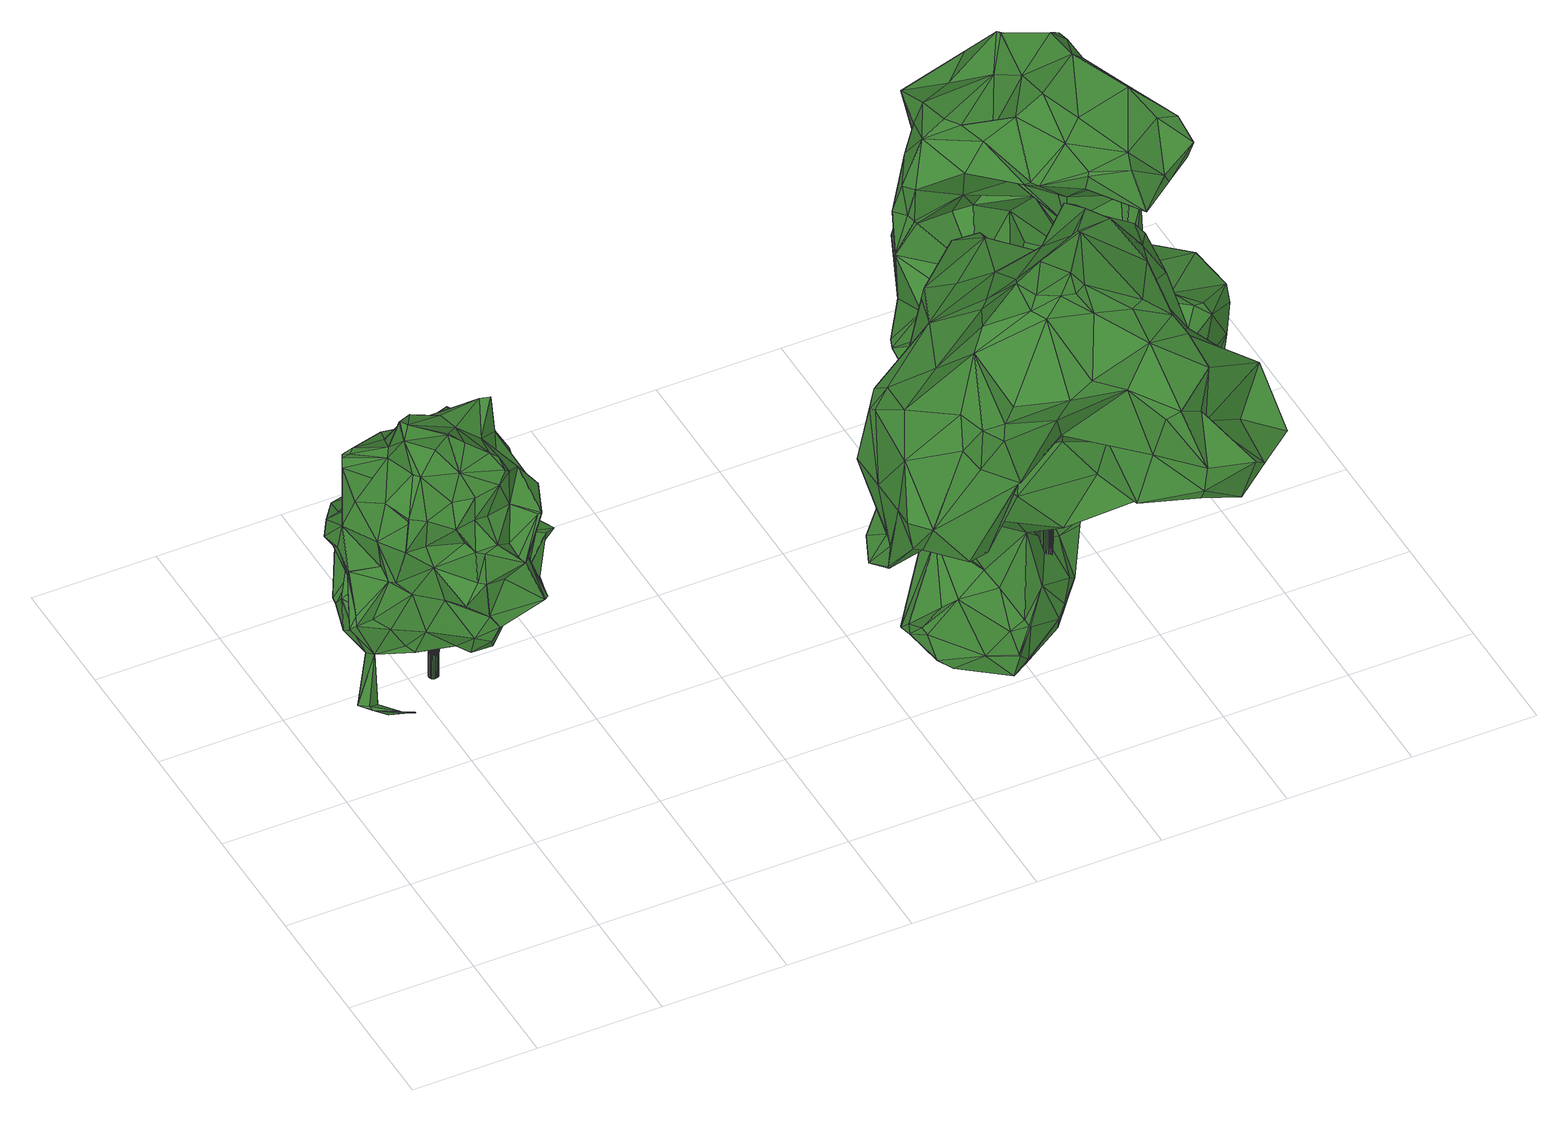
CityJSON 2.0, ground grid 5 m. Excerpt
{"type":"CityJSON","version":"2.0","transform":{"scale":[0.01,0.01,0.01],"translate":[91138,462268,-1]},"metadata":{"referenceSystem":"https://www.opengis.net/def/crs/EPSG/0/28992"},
"CityObjects":{
"tree1":{"type":"SolitaryVegetationObject","attributes":{"gtid":179,"crown_width_m":8.15,"crown_median_z":7.83,"trunk_H_m":6.63,"trunk_DBH_m":0.378,"trunk_radius_m":0.189,"trunk_base_height_m":1.2,"original_gtid":"183"},"geometry":[{"type":"Solid","lod":"3","boundaries":[[[[0,1,2]],[[3,4,5]],[[6,7,8]],[[9,10,11]],[[12,13,14]],[[15,16,17]],[[18,19,20]],[[21,6,22]],[[23,6,21]],[[24,25,26]],[[27,19,18]],[[28,29,30]],[[31,25,32]],[[33,34,35]],[[36,37,38]],[[39,37,36]],[[40,21,41]],[[40,41,42]],[[43,30,44]],[[45,46,47]],[[23,40,48]],[[23,48,49]],[[42,50,43]],[[51,5,4]],[[18,52,53]],[[27,18,53]],[[3,5,54]],[[55,56,57]],[[55,58,56]],[[59,43,60]],[[44,29,61]],[[62,63,64]],[[4,3,65]],[[66,67,68]],[[21,40,23]],[[69,17,70]],[[71,72,73]],[[74,75,76]],[[77,78,79]],[[80,71,73]],[[81,82,45]],[[83,81,45]],[[71,31,32]],[[71,32,72]],[[28,82,61]],[[84,85,86]],[[54,5,51]],[[87,34,33]],[[88,9,89]],[[63,90,91]],[[64,63,91]],[[92,93,94]],[[95,96,97]],[[23,7,6]],[[16,98,99]],[[100,98,16]],[[74,76,101]],[[102,56,58]],[[91,103,104]],[[105,106,107]],[[70,108,109]],[[99,98,110]],[[111,112,113]],[[114,101,84]],[[114,74,101]],[[115,116,117]],[[83,118,116]],[[33,35,119]],[[90,106,105]],[[119,120,33]],[[121,122,51]],[[123,124,67]],[[24,125,66]],[[35,126,119]],[[127,128,129]],[[130,131,132]],[[30,129,128]],[[59,133,42]],[[134,7,23]],[[53,104,14]],[[27,53,14]],[[135,136,137]],[[138,2,139]],[[138,139,60]],[[140,137,141]],[[142,143,77]],[[121,51,77]],[[69,144,145]],[[70,144,69]],[[14,104,103]],[[45,88,89]],[[146,80,73]],[[108,17,147]],[[148,60,43]],[[149,150,107]],[[34,136,35]],[[151,124,111]],[[152,153,130]],[[143,154,155]],[[127,129,107]],[[62,156,63]],[[70,109,144]],[[157,22,151]],[[158,157,151]],[[159,160,150]],[[159,150,36]],[[128,127,161]],[[48,40,42]],[[96,162,97]],[[146,114,84]],[[163,164,165]],[[115,117,166]],[[42,43,59]],[[84,101,167]],[[81,83,93]],[[26,168,87]],[[89,9,169]],[[88,102,9]],[[75,74,146]],[[64,170,62]],[[171,167,122]],[[172,87,168]],[[172,34,87]],[[14,13,173]],[[121,77,171]],[[171,77,174]],[[144,109,175]],[[62,11,156]],[[147,99,176]],[[65,3,177]],[[178,138,60]],[[96,76,162]],[[179,50,41]],[[67,124,180]],[[181,46,182]],[[61,29,28]],[[12,84,167]],[[110,98,100]],[[87,125,24]],[[122,121,171]],[[76,75,162]],[[183,12,167]],[[183,167,174]],[[126,136,120]],[[22,6,151]],[[102,10,9]],[[184,169,9]],[[110,162,75]],[[120,119,126]],[[10,90,63]],[[41,50,42]],[[4,65,185]],[[147,72,32]],[[67,66,38]],[[178,2,138]],[[47,177,186]],[[187,154,77]],[[188,154,187]],[[105,107,160]],[[63,156,10]],[[169,189,182]],[[75,146,176]],[[176,146,72]],[[82,57,45]],[[88,45,57]],[[169,20,189]],[[184,20,169]],[[141,172,71]],[[71,168,31]],[[122,54,51]],[[77,143,187]],[[23,49,134]],[[95,54,96]],[[26,31,168]],[[190,181,189]],[[19,27,142]],[[152,187,143]],[[108,32,25]],[[1,191,8]],[[192,193,0]],[[164,193,192]],[[34,194,136]],[[137,136,194]],[[146,73,72]],[[156,11,10]],[[160,107,150]],[[172,168,71]],[[68,195,66]],[[60,139,48]],[[30,29,44]],[[81,93,148]],[[148,61,82]],[[53,170,104]],[[66,195,24]],[[196,116,94]],[[155,197,198]],[[155,198,143]],[[199,91,90]],[[14,173,27]],[[43,44,148]],[[61,148,44]],[[82,200,55]],[[82,30,200]],[[137,194,141]],[[141,194,172]],[[34,172,194]],[[164,16,165]],[[114,146,74]],[[201,174,77]],[[77,51,4]],[[77,4,185]],[[143,198,152]],[[36,38,66]],[[65,177,47]],[[27,173,201]],[[77,79,142]],[[12,14,85]],[[142,79,19]],[[19,79,20]],[[103,137,140]],[[103,91,137]],[[50,202,43]],[[176,99,75]],[[99,110,75]],[[22,157,21]],[[118,54,95]],[[139,2,134]],[[70,17,108]],[[158,21,157]],[[45,89,46]],[[12,85,84]],[[203,204,160]],[[89,169,182]],[[199,90,160]],[[90,105,160]],[[189,78,190]],[[164,145,193]],[[180,124,151]],[[67,38,123]],[[180,151,109]],[[0,191,1]],[[164,205,206]],[[9,11,184]],[[52,184,11]],[[199,160,204]],[[62,52,11]],[[104,207,91]],[[64,91,207]],[[26,87,24]],[[118,95,116]],[[147,17,16]],[[201,173,174]],[[68,180,109]],[[67,180,68]],[[96,122,76]],[[146,84,80]],[[208,80,84]],[[45,186,83]],[[47,186,45]],[[43,202,30]],[[82,28,30]],[[205,164,192]],[[205,192,166]],[[112,39,149]],[[209,210,106]],[[179,202,50]],[[127,107,106]],[[48,133,60]],[[59,60,133]],[[48,42,133]],[[30,202,129]],[[57,56,88]],[[131,153,211]],[[16,15,165]],[[72,147,176]],[[71,80,141]],[[208,141,80]],[[142,201,143]],[[143,201,154]],[[151,175,109]],[[25,31,26]],[[212,2,213]],[[41,21,158]],[[142,27,201]],[[83,3,118]],[[203,160,159]],[[66,159,36]],[[68,214,195]],[[162,110,100]],[[162,100,97]],[[163,145,164]],[[212,213,166]],[[197,152,198]],[[48,139,49]],[[95,117,116]],[[196,83,116]],[[92,178,60]],[[164,206,16]],[[16,206,100]],[[159,135,203]],[[159,66,135]],[[135,66,125]],[[86,85,215]],[[139,134,49]],[[170,64,207]],[[170,207,104]],[[18,20,184]],[[18,184,52]],[[95,97,216]],[[95,216,205]],[[84,86,208]],[[208,86,141]],[[86,140,141]],[[188,211,154]],[[210,58,161]],[[210,161,127]],[[200,128,58]],[[200,30,128]],[[177,3,186]],[[201,77,154]],[[197,153,152]],[[144,191,145]],[[145,191,0]],[[8,191,6]],[[144,6,191]],[[58,55,200]],[[140,86,215]],[[215,103,140]],[[174,173,13]],[[166,213,115]],[[122,96,54]],[[103,85,14]],[[3,54,118]],[[197,211,153]],[[24,195,25]],[[126,217,136]],[[91,199,204]],[[38,37,123]],[[123,37,111]],[[147,32,108]],[[15,17,69]],[[111,39,112]],[[204,203,135]],[[126,35,217]],[[135,137,204]],[[135,125,87]],[[90,209,106]],[[204,137,91]],[[10,209,90]],[[209,10,102]],[[181,182,189]],[[111,124,123]],[[99,147,16]],[[148,93,92]],[[148,92,60]],[[2,212,0]],[[192,0,212]],[[192,212,166]],[[108,214,109]],[[178,213,2]],[[115,213,178]],[[109,214,68]],[[136,217,35]],[[33,218,87]],[[196,93,83]],[[120,218,33]],[[47,181,65]],[[185,65,181]],[[190,185,181]],[[55,57,82]],[[197,154,211]],[[197,155,154]],[[187,152,188]],[[106,210,127]],[[83,186,3]],[[130,153,131]],[[163,165,15]],[[178,94,115]],[[92,94,178]],[[163,15,145]],[[145,15,69]],[[100,216,97]],[[206,205,216]],[[206,216,100]],[[112,219,179]],[[202,179,219]],[[202,219,129]],[[107,129,219]],[[107,219,149]],[[149,219,112]],[[210,102,58]],[[209,102,210]],[[190,78,185]],[[185,78,77]],[[189,20,78]],[[79,78,20]],[[148,220,81]],[[82,81,220]],[[82,220,148]],[[215,85,103]],[[0,193,145]],[[52,62,170]],[[52,170,53]],[[13,183,174]],[[13,12,183]],[[76,167,101]],[[122,167,76]],[[167,171,174]],[[108,25,214]],[[195,214,25]],[[41,158,113]],[[179,41,113]],[[179,113,112]],[[151,111,113]],[[151,113,158]],[[39,111,37]],[[58,128,161]],[[211,132,131]],[[188,132,211]],[[152,132,188]],[[130,132,152]],[[135,87,218]],[[135,218,136]],[[120,136,218]],[[196,94,93]],[[116,115,94]],[[150,149,221]],[[39,221,149]],[[150,221,36]],[[39,36,221]],[[88,56,102]],[[89,182,46]],[[47,46,181]],[[151,6,175]],[[144,175,6]],[[8,7,1]],[[1,7,2]],[[134,2,7]],[[95,222,117]],[[205,222,95]],[[166,222,205]],[[117,222,166]],[[223,224,225]],[[223,225,226]],[[226,225,227]],[[226,227,228]],[[225,224,229]],[[225,229,227]],[[227,229,230]],[[227,230,228]],[[229,224,231]],[[229,231,230]],[[230,231,232]],[[230,232,228]],[[231,224,233]],[[231,233,232]],[[232,233,234]],[[232,234,228]],[[233,224,235]],[[233,235,234]],[[234,235,236]],[[234,236,228]],[[235,224,237]],[[235,237,236]],[[236,237,238]],[[236,238,228]],[[237,224,239]],[[237,239,238]],[[238,239,240]],[[238,240,228]],[[239,224,241]],[[239,241,240]],[[240,241,242]],[[240,242,228]],[[241,224,243]],[[241,243,242]],[[242,243,244]],[[242,244,228]],[[243,224,245]],[[243,245,244]],[[244,245,246]],[[244,246,228]],[[245,224,247]],[[245,247,246]],[[246,247,248]],[[246,248,228]],[[247,224,249]],[[247,249,248]],[[248,249,250]],[[248,250,228]],[[249,224,251]],[[249,251,250]],[[250,251,252]],[[250,252,228]],[[251,224,253]],[[251,253,252]],[[252,253,254]],[[252,254,228]],[[253,224,255]],[[253,255,254]],[[254,255,256]],[[254,256,228]],[[255,224,257]],[[255,257,256]],[[256,257,258]],[[256,258,228]],[[257,224,259]],[[257,259,258]],[[258,259,260]],[[258,260,228]],[[259,224,261]],[[259,261,260]],[[260,261,262]],[[260,262,228]],[[261,224,263]],[[261,263,262]],[[262,263,264]],[[262,264,228]],[[263,224,265]],[[263,265,264]],[[264,265,266]],[[264,266,228]],[[265,224,267]],[[265,267,266]],[[266,267,268]],[[266,268,228]],[[267,224,269]],[[267,269,268]],[[268,269,270]],[[268,270,228]],[[269,224,271]],[[269,271,270]],[[270,271,272]],[[270,272,228]],[[271,224,223]],[[271,223,272]],[[272,223,226]],[[272,226,228]]]]}]},
"tree2":{"type":"SolitaryVegetationObject","attributes":{"gtid":139,"crown_width_m":14.68,"crown_median_z":7.51,"trunk_H_m":8.48,"trunk_DBH_m":0.857,"trunk_radius_m":0.429,"trunk_base_height_m":-0.97,"original_gtid":"143"},"geometry":[{"type":"Solid","lod":"3","boundaries":[[[[273,274,275]],[[276,277,278]],[[279,280,281]],[[282,283,284]],[[282,284,285]],[[286,287,288]],[[289,290,291]],[[292,293,294]],[[295,296,297]],[[298,299,300]],[[301,302,303]],[[304,305,306]],[[307,289,308]],[[309,310,286]],[[293,292,311]],[[312,313,314]],[[294,315,292]],[[316,317,318]],[[319,320,321]],[[281,314,313]],[[308,322,312]],[[286,323,324]],[[286,310,323]],[[325,326,327]],[[328,329,330]],[[286,288,309]],[[331,332,333]],[[334,335,336]],[[337,315,294]],[[338,339,340]],[[341,342,343]],[[309,288,344]],[[345,346,347]],[[348,349,350]],[[286,351,352]],[[353,301,354]],[[316,318,355]],[[325,356,326]],[[357,358,359]],[[292,315,360]],[[361,362,363]],[[334,336,364]],[[286,352,287]],[[365,287,352]],[[366,367,368]],[[369,370,371]],[[372,373,374]],[[375,376,377]],[[378,358,379]],[[282,380,381]],[[275,382,273]],[[308,312,307]],[[371,344,383]],[[322,308,384]],[[385,386,319]],[[322,384,279]],[[285,284,305]],[[387,273,382]],[[388,331,377]],[[377,331,389]],[[387,390,273]],[[282,391,380]],[[285,391,282]],[[392,369,393]],[[394,389,395]],[[396,397,398]],[[399,400,401]],[[402,371,370]],[[403,404,405]],[[406,407,408]],[[322,281,313]],[[393,409,396]],[[410,396,411]],[[412,310,309]],[[413,347,346]],[[350,414,415]],[[393,369,409]],[[392,416,417]],[[371,409,369]],[[416,392,398]],[[418,400,342]],[[302,419,303]],[[338,340,420]],[[280,279,413]],[[421,422,423]],[[424,295,410]],[[279,384,387]],[[273,390,274]],[[291,387,384]],[[332,297,296]],[[425,426,427]],[[428,358,378]],[[429,430,277]],[[322,313,312]],[[431,432,433]],[[274,390,434]],[[308,289,384]],[[435,307,312]],[[436,437,418]],[[366,438,439]],[[278,274,276]],[[275,274,278]],[[345,440,432]],[[441,442,443]],[[418,401,400]],[[444,278,430]],[[328,306,415]],[[304,306,328]],[[445,446,447]],[[330,437,328]],[[384,289,291]],[[281,417,314]],[[369,417,281]],[[435,312,314]],[[416,435,314]],[[425,433,448]],[[299,362,300]],[[306,449,350]],[[284,449,306]],[[444,433,278]],[[424,296,295]],[[298,318,299]],[[355,318,298]],[[341,450,429]],[[327,451,452]],[[429,277,453]],[[275,440,382]],[[382,440,345]],[[337,454,315]],[[420,302,353]],[[455,302,420]],[[441,456,457]],[[317,458,459]],[[460,340,339]],[[372,374,451]],[[409,461,411]],[[462,463,464]],[[367,465,466]],[[337,466,465]],[[305,289,307]],[[467,468,469]],[[410,411,424]],[[411,365,424]],[[350,349,414]],[[470,471,472]],[[293,473,343]],[[367,349,368]],[[283,474,475]],[[381,474,283]],[[403,476,477]],[[435,398,380]],[[416,398,435]],[[460,478,479]],[[340,460,479]],[[396,295,397]],[[480,474,481]],[[328,414,329]],[[415,414,328]],[[446,482,421]],[[446,476,482]],[[483,468,484]],[[387,485,390]],[[291,485,387]],[[475,474,480]],[[486,487,488]],[[486,354,487]],[[488,487,354]],[[489,448,490]],[[489,490,491]],[[470,472,492]],[[493,362,494]],[[438,495,496]],[[341,343,473]],[[497,444,430]],[[498,300,361]],[[477,316,403]],[[404,403,316]],[[433,425,427]],[[499,498,500]],[[501,446,445]],[[300,498,298]],[[502,498,361]],[[355,298,498]],[[502,503,406]],[[318,317,494]],[[318,494,299]],[[336,301,303]],[[338,420,504]],[[498,499,355]],[[352,351,505]],[[493,506,507]],[[355,499,316]],[[404,316,499]],[[508,488,335]],[[429,453,341]],[[351,333,505]],[[509,486,510]],[[486,511,510]],[[512,425,448]],[[512,448,489]],[[411,461,513]],[[333,296,505]],[[388,377,376]],[[510,514,509]],[[510,511,514]],[[439,478,460]],[[317,515,494]],[[423,516,447]],[[301,488,354]],[[335,488,301]],[[335,301,336]],[[511,488,514]],[[508,514,488]],[[486,488,511]],[[517,462,518]],[[519,394,503]],[[365,352,505]],[[333,520,296]],[[424,365,505]],[[288,383,344]],[[336,303,364]],[[414,349,367]],[[414,367,329]],[[394,377,389]],[[357,359,373]],[[521,522,523]],[[452,428,524]],[[496,472,525]],[[526,527,457]],[[502,406,498]],[[380,391,435]],[[432,346,345]],[[374,359,451]],[[399,294,400]],[[331,333,323]],[[305,307,285]],[[382,345,347]],[[493,507,394]],[[486,462,528]],[[529,375,530]],[[531,327,532]],[[489,533,426]],[[502,363,519]],[[436,534,437]],[[331,395,389]],[[424,505,296]],[[447,446,423]],[[301,353,302]],[[497,430,535]],[[536,497,535]],[[537,538,539]],[[353,521,523]],[[289,304,290]],[[517,373,372]],[[459,320,386]],[[317,459,386]],[[307,435,391]],[[285,307,391]],[[395,491,394]],[[279,281,322]],[[278,440,275]],[[480,481,469]],[[447,523,522]],[[493,363,362]],[[519,363,493]],[[373,334,540]],[[535,429,537]],[[366,368,438]],[[388,376,529]],[[452,359,428]],[[451,359,452]],[[428,359,358]],[[479,478,541]],[[340,479,541]],[[462,542,528]],[[351,286,324]],[[351,324,333]],[[305,304,289]],[[525,379,358]],[[498,406,500]],[[543,533,489]],[[390,485,534]],[[499,500,404]],[[531,532,526]],[[443,442,377]],[[544,342,341]],[[277,430,278]],[[545,342,544]],[[420,353,523]],[[506,515,386]],[[411,513,365]],[[527,441,457]],[[443,456,441]],[[419,478,546]],[[473,450,341]],[[305,284,306]],[[337,294,399]],[[364,303,540]],[[282,381,283]],[[455,340,541]],[[309,344,547]],[[436,545,434]],[[274,434,545]],[[412,309,547]],[[518,373,517]],[[466,337,548]],[[466,548,330]],[[492,549,470]],[[492,550,549]],[[290,304,328]],[[434,390,534]],[[328,534,485]],[[437,534,328]],[[330,401,437]],[[437,401,418]],[[346,432,431]],[[427,547,431]],[[367,466,329]],[[551,536,552]],[[500,553,404]],[[350,415,306]],[[387,347,554]],[[464,542,462]],[[436,434,534]],[[508,555,373]],[[491,543,489]],[[398,392,396]],[[512,426,425]],[[556,557,558]],[[517,558,557]],[[441,559,375]],[[287,461,288]],[[323,333,324]],[[543,412,560]],[[494,515,493]],[[393,396,392]],[[411,396,409]],[[332,520,333]],[[446,421,423]],[[293,400,294]],[[469,468,480]],[[300,362,361]],[[297,561,295]],[[556,558,456]],[[562,456,558]],[[550,449,549]],[[470,549,449]],[[480,483,475]],[[299,494,362]],[[334,373,555]],[[563,357,540]],[[358,357,563]],[[490,564,491]],[[540,357,373]],[[521,486,528]],[[563,525,358]],[[563,496,525]],[[565,397,295]],[[493,515,506]],[[328,485,290]],[[459,321,320]],[[481,398,397]],[[501,316,477]],[[320,319,386]],[[561,467,565]],[[326,532,327]],[[327,452,325]],[[332,331,388]],[[490,566,564]],[[388,529,297]],[[388,297,332]],[[529,484,561]],[[524,325,452]],[[325,524,356]],[[296,520,332]],[[373,359,374]],[[386,515,317]],[[556,463,557]],[[319,463,556]],[[518,567,373]],[[516,523,447]],[[530,326,356]],[[279,387,554]],[[291,290,485]],[[544,341,453]],[[295,561,565]],[[420,523,423]],[[395,568,491]],[[491,568,543]],[[533,427,426]],[[448,444,551]],[[353,354,521]],[[521,354,486]],[[542,522,528]],[[538,293,569]],[[455,541,419]],[[455,419,302]],[[484,467,561]],[[394,491,564]],[[422,504,420]],[[566,536,535]],[[539,566,535]],[[537,429,450]],[[419,546,496]],[[542,447,522]],[[377,442,375]],[[295,396,410]],[[547,344,402]],[[344,371,402]],[[399,548,337]],[[527,559,441]],[[481,474,381]],[[481,381,380]],[[492,472,496]],[[526,559,527]],[[516,423,523]],[[432,278,433]],[[521,528,522]],[[477,446,501]],[[476,446,477]],[[401,330,548]],[[545,418,342]],[[557,463,462]],[[531,451,327]],[[431,433,427]],[[364,540,334]],[[408,405,553]],[[405,404,553]],[[538,537,293]],[[537,473,293]],[[537,450,473]],[[562,526,457]],[[564,566,538]],[[539,538,566]],[[408,553,406]],[[406,553,500]],[[517,562,558]],[[398,481,380]],[[565,469,481]],[[439,460,339]],[[292,421,482]],[[570,443,507]],[[456,443,570]],[[456,570,507]],[[507,443,394]],[[394,443,377]],[[501,571,316]],[[317,571,458]],[[316,571,317]],[[394,564,538]],[[535,430,429]],[[277,572,453]],[[276,572,277]],[[366,465,367]],[[465,339,337]],[[339,465,439]],[[439,465,366]],[[436,418,545]],[[382,347,387]],[[529,376,375]],[[329,466,330]],[[554,347,413]],[[448,433,444]],[[489,426,512]],[[427,560,547]],[[412,547,560]],[[519,493,394]],[[361,363,502]],[[470,449,475]],[[560,427,533]],[[554,413,279]],[[326,530,573]],[[403,407,476]],[[403,405,407]],[[438,574,439]],[[392,417,369]],[[478,439,574]],[[339,454,337]],[[517,557,462]],[[543,560,533]],[[401,548,399]],[[343,342,400]],[[315,454,360]],[[339,338,454]],[[360,454,338]],[[562,517,531]],[[562,531,526]],[[569,503,394]],[[278,432,440]],[[483,480,468]],[[486,509,518]],[[455,420,340]],[[349,495,368]],[[565,467,469]],[[575,550,492]],[[379,525,484]],[[379,484,378]],[[371,383,409]],[[448,551,490]],[[461,409,383]],[[461,383,288]],[[284,283,449]],[[449,283,475]],[[350,576,348]],[[565,481,397]],[[492,496,495]],[[492,495,575]],[[575,495,348]],[[348,495,349]],[[484,356,524]],[[484,524,378]],[[378,524,428]],[[484,530,356]],[[459,458,321]],[[449,550,576]],[[368,495,438]],[[496,574,438]],[[482,476,407]],[[375,573,530]],[[375,526,573]],[[326,573,526]],[[412,543,568]],[[529,530,484]],[[577,323,310]],[[331,323,577]],[[412,568,310]],[[577,310,568]],[[577,568,395]],[[577,395,331]],[[547,402,370]],[[547,370,431]],[[431,370,346]],[[413,370,280]],[[346,370,413]],[[369,280,370]],[[293,343,400]],[[526,532,326]],[[541,478,419]],[[540,419,563]],[[408,407,405]],[[303,419,540]],[[563,419,496]],[[537,539,535]],[[544,453,572]],[[544,572,545]],[[471,470,483]],[[483,470,475]],[[562,457,456]],[[569,394,538]],[[369,281,280]],[[335,334,555]],[[335,555,508]],[[314,417,416]],[[338,504,360]],[[422,420,423]],[[360,504,292]],[[421,292,504]],[[421,504,422]],[[531,372,451]],[[519,503,502]],[[550,575,576]],[[575,348,576]],[[484,525,472]],[[484,472,483]],[[471,483,472]],[[407,311,482]],[[372,531,517]],[[569,293,407]],[[569,407,406]],[[506,385,507]],[[385,506,386]],[[486,518,462]],[[441,375,442]],[[464,463,321]],[[319,321,463]],[[445,571,501]],[[445,458,571]],[[566,490,551]],[[536,551,497]],[[497,551,444]],[[456,507,385]],[[456,385,556]],[[375,559,526]],[[464,321,458]],[[569,406,503]],[[385,319,556]],[[529,561,578]],[[297,578,561]],[[529,578,297]],[[449,576,350]],[[365,513,287]],[[287,513,461]],[[464,458,542]],[[458,445,542]],[[445,447,542]],[[467,484,468]],[[518,509,567]],[[514,508,567]],[[508,373,567]],[[514,567,509]],[[274,572,276]],[[545,572,274]],[[574,546,478]],[[496,546,574]],[[552,579,551]],[[551,579,566]],[[566,579,536]],[[552,536,579]],[[482,311,292]],[[293,311,407]],[[580,581,582]],[[580,582,583]],[[583,582,584]],[[583,584,585]],[[582,581,586]],[[582,586,584]],[[584,586,587]],[[584,587,585]],[[586,581,588]],[[586,588,587]],[[587,588,589]],[[587,589,585]],[[588,581,590]],[[588,590,589]],[[589,590,591]],[[589,591,585]],[[590,581,592]],[[590,592,591]],[[591,592,593]],[[591,593,585]],[[592,581,594]],[[592,594,593]],[[593,594,595]],[[593,595,585]],[[594,581,596]],[[594,596,595]],[[595,596,597]],[[595,597,585]],[[596,581,598]],[[596,598,597]],[[597,598,599]],[[597,599,585]],[[598,581,600]],[[598,600,599]],[[599,600,601]],[[599,601,585]],[[600,581,602]],[[600,602,601]],[[601,602,603]],[[601,603,585]],[[602,581,604]],[[602,604,603]],[[603,604,605]],[[603,605,585]],[[604,581,606]],[[604,606,605]],[[605,606,607]],[[605,607,585]],[[606,581,608]],[[606,608,607]],[[607,608,609]],[[607,609,585]],[[608,581,610]],[[608,610,609]],[[609,610,611]],[[609,611,585]],[[610,581,612]],[[610,612,611]],[[611,612,613]],[[611,613,585]],[[612,581,614]],[[612,614,613]],[[613,614,615]],[[613,615,585]],[[614,581,616]],[[614,616,615]],[[615,616,617]],[[615,617,585]],[[616,581,618]],[[616,618,617]],[[617,618,619]],[[617,619,585]],[[618,581,620]],[[618,620,619]],[[619,620,621]],[[619,621,585]],[[620,581,622]],[[620,622,621]],[[621,622,623]],[[621,623,585]],[[622,581,624]],[[622,624,623]],[[623,624,625]],[[623,625,585]],[[624,581,626]],[[624,626,625]],[[625,626,627]],[[625,627,585]],[[626,581,628]],[[626,628,627]],[[627,628,629]],[[627,629,585]],[[628,581,580]],[[628,580,629]],[[629,580,583]],[[629,583,585]]]]}]},
"tree3":{"type":"SolitaryVegetationObject","attributes":{"gtid":182,"crown_width_m":11.98,"crown_median_z":6.34,"trunk_H_m":7.26,"trunk_DBH_m":0.615,"trunk_radius_m":0.308,"trunk_base_height_m":-0.92,"original_gtid":"186"},"geometry":[{"type":"Solid","lod":"3","boundaries":[[[[630,631,632]],[[633,634,635]],[[636,637,638]],[[639,632,640]],[[641,642,643]],[[644,645,646]],[[647,648,649]],[[650,651,652]],[[653,654,655]],[[656,657,658]],[[659,660,661]],[[644,646,662]],[[663,664,665]],[[639,652,666]],[[667,668,669]],[[651,670,658]],[[651,658,671]],[[647,672,673]],[[643,674,675]],[[676,677,678]],[[670,650,679]],[[680,681,661]],[[682,683,684]],[[685,686,687]],[[643,675,641]],[[688,654,689]],[[690,691,692]],[[657,656,693]],[[694,695,635]],[[630,632,639]],[[696,697,698]],[[660,680,661]],[[699,700,701]],[[702,699,701]],[[635,634,703]],[[704,705,706]],[[705,707,706]],[[708,709,710]],[[648,711,630]],[[661,712,713]],[[714,715,716]],[[717,716,715]],[[706,718,719]],[[720,721,722]],[[723,724,725]],[[726,727,728]],[[729,660,659]],[[648,630,649]],[[694,674,695]],[[636,674,694]],[[730,731,732]],[[700,733,734]],[[660,735,680]],[[729,735,660]],[[665,736,737]],[[647,673,648]],[[669,738,739]],[[678,740,741]],[[678,741,742]],[[662,646,743]],[[704,706,744]],[[745,744,706]],[[705,678,742]],[[705,746,707]],[[705,742,746]],[[707,746,742]],[[711,747,748]],[[693,749,657]],[[633,635,695]],[[750,672,647]],[[694,635,751]],[[635,703,714]],[[752,753,754]],[[748,747,687]],[[755,756,757]],[[755,757,733]],[[630,639,649]],[[704,758,759]],[[636,692,637]],[[760,761,762]],[[763,764,647]],[[653,765,654]],[[649,766,647]],[[673,672,685]],[[716,767,690]],[[765,768,689]],[[689,768,769]],[[652,639,640]],[[770,771,772]],[[773,774,775]],[[706,707,776]],[[776,777,718]],[[778,779,780]],[[716,781,767]],[[674,782,695]],[[667,759,668]],[[676,759,667]],[[724,723,683]],[[740,783,741]],[[706,719,745]],[[716,717,781]],[[784,761,785]],[[786,753,752]],[[685,687,747]],[[750,764,787]],[[788,789,659]],[[752,691,767]],[[786,781,790]],[[791,697,784]],[[748,631,711]],[[792,697,696]],[[793,657,749]],[[754,637,752]],[[690,751,714]],[[692,751,690]],[[794,769,795]],[[794,795,656]],[[779,778,796]],[[797,796,778]],[[665,664,669]],[[665,669,736]],[[714,751,635]],[[798,799,789]],[[714,716,690]],[[800,801,733]],[[762,802,760]],[[692,636,751]],[[636,694,751]],[[744,803,726]],[[682,804,683]],[[776,707,741]],[[741,783,776]],[[805,806,684]],[[750,647,764]],[[689,807,688]],[[803,684,727]],[[803,727,726]],[[737,736,738]],[[803,745,682]],[[808,809,655]],[[808,655,654]],[[810,677,663]],[[811,812,813]],[[811,813,814]],[[744,745,803]],[[740,678,810]],[[681,700,756]],[[701,700,681]],[[815,816,817]],[[802,816,815]],[[706,776,718]],[[678,705,676]],[[767,691,690]],[[637,692,691]],[[682,745,804]],[[733,700,699]],[[733,699,800]],[[780,818,778]],[[819,818,780]],[[818,819,778]],[[794,820,769]],[[725,821,822]],[[725,822,723]],[[823,644,824]],[[825,801,819]],[[742,741,707]],[[819,780,782]],[[693,793,749]],[[648,673,711]],[[747,711,673]],[[747,673,685]],[[754,826,637]],[[817,816,722]],[[827,773,828]],[[721,737,731]],[[689,769,820]],[[727,806,805]],[[829,830,831]],[[663,677,664]],[[832,662,687]],[[769,768,833]],[[674,834,675]],[[766,763,647]],[[696,698,835]],[[668,759,836]],[[837,674,636]],[[838,837,839]],[[788,840,789]],[[789,840,798]],[[701,841,645]],[[674,643,782]],[[763,842,764]],[[843,656,658]],[[661,681,844]],[[805,684,683]],[[845,846,847]],[[714,703,715]],[[661,788,659]],[[713,788,661]],[[811,824,644]],[[848,733,801]],[[849,821,850]],[[704,759,705]],[[687,662,743]],[[687,743,835]],[[851,631,852]],[[640,631,851]],[[752,767,786]],[[767,781,786]],[[683,804,724]],[[785,761,760]],[[701,681,680]],[[810,678,677]],[[729,799,853]],[[836,854,710]],[[727,684,806]],[[701,680,841]],[[703,634,779]],[[659,799,729]],[[789,799,659]],[[725,724,855]],[[725,855,821]],[[683,723,805]],[[856,857,858]],[[677,676,667]],[[736,739,738]],[[677,667,664]],[[793,859,657]],[[641,710,642]],[[719,804,745]],[[680,735,841]],[[860,861,777]],[[844,777,861]],[[686,832,687]],[[685,862,863]],[[674,837,834]],[[838,834,837]],[[841,735,646]],[[735,729,646]],[[645,841,646]],[[705,759,676]],[[637,826,839]],[[752,637,691]],[[839,638,637]],[[638,837,636]],[[839,837,638]],[[864,753,786]],[[829,771,830]],[[792,722,816]],[[862,672,750]],[[685,672,862]],[[865,651,671]],[[831,655,829]],[[808,802,815]],[[758,866,726]],[[744,726,866]],[[728,710,854]],[[681,756,867]],[[830,868,869]],[[661,861,712]],[[717,870,797]],[[744,866,704]],[[644,871,812]],[[872,675,775]],[[724,804,855]],[[721,731,730]],[[838,873,834]],[[782,633,695]],[[779,874,780]],[[849,867,821]],[[815,875,809]],[[812,876,814]],[[877,851,852]],[[877,852,748]],[[665,878,663]],[[879,802,808]],[[835,743,696]],[[686,880,832]],[[669,664,667]],[[787,859,881]],[[763,859,787]],[[822,755,882]],[[758,854,836]],[[874,782,780]],[[852,631,748]],[[632,631,640]],[[711,631,630]],[[879,760,802]],[[760,807,785]],[[689,785,807]],[[823,824,701]],[[645,644,823]],[[772,730,732]],[[783,712,861]],[[783,861,860]],[[654,765,689]],[[684,803,682]],[[653,869,765]],[[878,665,883]],[[878,883,840]],[[775,868,872]],[[833,827,884]],[[833,884,769]],[[882,755,848]],[[713,840,788]],[[644,662,832]],[[840,883,798]],[[822,882,723]],[[805,885,727]],[[689,820,785]],[[700,757,756]],[[737,883,665]],[[721,883,737]],[[686,685,880]],[[885,805,825]],[[885,825,643]],[[815,817,875]],[[869,868,775]],[[810,878,840]],[[663,878,810]],[[708,872,709]],[[869,775,774]],[[886,669,668]],[[766,865,763]],[[872,868,886]],[[872,886,668]],[[821,755,822]],[[756,821,867]],[[722,721,730]],[[790,887,846]],[[845,864,786]],[[790,845,786]],[[790,781,887]],[[633,874,634]],[[782,874,633]],[[723,888,825]],[[717,797,781]],[[842,787,764]],[[670,843,658]],[[836,759,758]],[[836,709,668]],[[846,845,790]],[[650,670,651]],[[773,889,774]],[[869,774,889]],[[670,791,784]],[[670,679,791]],[[643,642,885]],[[671,859,763]],[[658,859,671]],[[872,708,675]],[[710,675,708]],[[762,761,784]],[[770,830,771]],[[756,755,821]],[[738,830,890]],[[738,890,891]],[[634,874,779]],[[884,827,892]],[[656,795,693]],[[835,877,748]],[[698,877,835]],[[893,894,892]],[[793,892,894]],[[794,656,843]],[[819,801,778]],[[794,843,820]],[[784,785,843]],[[785,820,843]],[[895,801,800]],[[778,801,895]],[[784,843,670]],[[754,753,864]],[[669,739,736]],[[738,868,830]],[[703,870,717]],[[712,783,713]],[[732,891,772]],[[772,891,896]],[[848,755,733]],[[886,738,669]],[[868,738,886]],[[897,863,787]],[[897,787,881]],[[897,881,863]],[[863,862,787]],[[750,787,862]],[[700,734,757]],[[884,892,693]],[[693,795,884]],[[769,884,795]],[[652,898,650]],[[640,898,652]],[[796,797,870]],[[717,715,703]],[[728,642,710]],[[881,859,793]],[[845,881,793]],[[754,893,828]],[[783,740,899]],[[783,899,713]],[[762,816,802]],[[704,866,758]],[[816,900,856]],[[816,762,900]],[[845,847,881]],[[710,641,675]],[[699,814,800]],[[797,778,887]],[[895,887,778]],[[728,854,758]],[[728,758,726]],[[723,825,805]],[[819,643,825]],[[713,899,840]],[[863,880,685]],[[671,763,865]],[[819,782,643]],[[733,757,734]],[[720,722,901]],[[720,901,853]],[[792,901,722]],[[646,901,792]],[[851,898,640]],[[646,729,901]],[[729,853,901]],[[772,875,730]],[[730,875,817]],[[832,871,644]],[[730,817,722]],[[720,799,798]],[[652,651,666]],[[865,666,651]],[[787,842,763]],[[827,828,892]],[[895,847,846]],[[791,902,697]],[[851,902,791]],[[891,890,903]],[[830,903,890]],[[687,904,748]],[[814,813,812]],[[687,835,904]],[[800,814,895]],[[885,642,728]],[[727,885,728]],[[657,859,658]],[[893,892,828]],[[793,693,892]],[[833,768,889]],[[765,889,768]],[[869,889,765]],[[827,889,773]],[[833,889,827]],[[731,738,732]],[[738,731,737]],[[775,905,773]],[[770,903,830]],[[873,773,905]],[[675,905,775]],[[834,873,905]],[[834,905,675]],[[697,902,877]],[[799,720,853]],[[840,899,810]],[[740,810,899]],[[696,743,792]],[[646,792,743]],[[644,812,811]],[[814,699,811]],[[668,709,872]],[[710,709,836]],[[863,871,880]],[[832,880,871]],[[846,887,895]],[[797,887,781]],[[779,796,870]],[[703,779,870]],[[873,828,773]],[[754,828,826]],[[826,828,839]],[[838,839,828]],[[873,838,828]],[[776,783,860]],[[770,891,903]],[[891,770,896]],[[772,896,770]],[[809,829,655]],[[808,815,809]],[[771,809,875]],[[771,829,809]],[[721,720,883]],[[860,777,776]],[[900,857,856]],[[867,844,681]],[[867,849,844]],[[849,777,844]],[[772,771,875]],[[732,738,891]],[[869,831,830]],[[798,883,720]],[[848,801,906]],[[825,906,801]],[[888,906,825]],[[871,876,812]],[[871,847,876]],[[849,850,777]],[[871,863,847]],[[876,847,895]],[[881,847,863]],[[876,895,814]],[[748,904,835]],[[697,877,698]],[[697,857,784]],[[762,784,857]],[[762,857,900]],[[811,699,824]],[[702,824,699]],[[702,701,824]],[[649,666,766]],[[639,666,649]],[[882,888,723]],[[845,894,864]],[[793,894,845]],[[654,807,808]],[[688,807,654]],[[808,807,879]],[[851,877,902]],[[679,851,791]],[[650,851,679]],[[865,766,666]],[[645,823,701]],[[754,864,894]],[[754,894,893]],[[777,850,718]],[[718,850,719]],[[855,804,850]],[[719,850,804]],[[855,850,821]],[[661,844,861]],[[888,882,906]],[[882,848,906]],[[650,898,851]],[[831,869,655]],[[653,655,869]],[[857,697,858]],[[792,858,697]],[[816,858,792]],[[856,858,816]],[[879,807,760]],[[907,908,909]],[[907,909,910]],[[910,909,911]],[[910,911,912]],[[909,908,913]],[[909,913,911]],[[911,913,914]],[[911,914,912]],[[913,908,915]],[[913,915,914]],[[914,915,916]],[[914,916,912]],[[915,908,917]],[[915,917,916]],[[916,917,918]],[[916,918,912]],[[917,908,919]],[[917,919,918]],[[918,919,920]],[[918,920,912]],[[919,908,921]],[[919,921,920]],[[920,921,922]],[[920,922,912]],[[921,908,923]],[[921,923,922]],[[922,923,924]],[[922,924,912]],[[923,908,925]],[[923,925,924]],[[924,925,926]],[[924,926,912]],[[925,908,927]],[[925,927,926]],[[926,927,928]],[[926,928,912]],[[927,908,929]],[[927,929,928]],[[928,929,930]],[[928,930,912]],[[929,908,931]],[[929,931,930]],[[930,931,932]],[[930,932,912]],[[931,908,933]],[[931,933,932]],[[932,933,934]],[[932,934,912]],[[933,908,935]],[[933,935,934]],[[934,935,936]],[[934,936,912]],[[935,908,937]],[[935,937,936]],[[936,937,938]],[[936,938,912]],[[937,908,939]],[[937,939,938]],[[938,939,940]],[[938,940,912]],[[939,908,941]],[[939,941,940]],[[940,941,942]],[[940,942,912]],[[941,908,943]],[[941,943,942]],[[942,943,944]],[[942,944,912]],[[943,908,945]],[[943,945,944]],[[944,945,946]],[[944,946,912]],[[945,908,947]],[[945,947,946]],[[946,947,948]],[[946,948,912]],[[947,908,949]],[[947,949,948]],[[948,949,950]],[[948,950,912]],[[949,908,951]],[[949,951,950]],[[950,951,952]],[[950,952,912]],[[951,908,953]],[[951,953,952]],[[952,953,954]],[[952,954,912]],[[953,908,955]],[[953,955,954]],[[954,955,956]],[[954,956,912]],[[955,908,907]],[[955,907,956]],[[956,907,910]],[[956,910,912]]]]}]}
},
"vertices":[
[612,999,1264],[644,1017,1307],[469,1032,1351],[219,1098,883],[95,1107,713],[160,1108,720],[653,1224,1293],[611,1075,1357],[640,1062,1336],[217,1537,769],[345,1558,706],[269,1622,630],[460,1157,544],[383,1162,556],[343,1287,502],[758,983,1081],[643,857,992],[768,976,1086],[187,1453,516],[156,1336,496],[157,1348,634],[710,1352,1361],[745,1333,1368],[555,1235,1374],[816,1354,824],[816,1173,831],[929,1195,784],[208,1325,442],[234,1497,1169],[235,1494,1171],[282,1508,1173],[878,1161,807],[747,1046,766],[830,1462,683],[823,1393,691],[794,1445,640],[770,1445,1074],[762,1472,1134],[798,1457,1089],[693,1501,1151],[544,1334,1358],[518,1392,1319],[453,1397,1351],[348,1355,1270],[261,1489,1168],[142,1314,1010],[133,1333,897],[133,1251,847],[392,1289,1408],[466,1118,1470],[449,1433,1298],[219,1084,668],[191,1486,518],[256,1474,491],[286,1048,836],[258,1435,1017],[198,1454,946],[203,1420,975],[316,1498,955],[369,1312,1413],[355,1245,1382],[230,1487,1166],[302,1617,612],[389,1609,654],[377,1583,606],[104,1130,740],[803,1416,970],[862,1418,1014],[814,1242,1031],[768,977,1090],[824,1114,1098],[806,1064,703],[763,945,757],[742,1007,713],[525,886,646],[550,872,712],[464,904,670],[172,1117,543],[235,1191,622],[158,1261,549],[710,1061,689],[184,1293,1123],[217,1463,1139],[199,1152,1037],[572,1008,544],[462,1159,546],[525,1121,664],[869,1374,761],[152,1460,924],[118,1410,896],[517,1529,735],[513,1458,669],[360,1189,1266],[244,1178,1183],[281,1063,1181],[346,994,979],[384,981,821],[405,857,879],[576,888,918],[709,831,813],[495,871,938],[473,948,565],[244,1604,855],[496,1325,601],[372,1396,546],[552,1616,896],[438,1611,906],[513,1550,1087],[801,1075,939],[834,1211,1051],[515,886,770],[763,1470,1137],[657,1504,1224],[660,1399,1223],[561,955,556],[316,987,1217],[248,1023,1067],[326,1017,1071],[235,1071,892],[803,1488,648],[805,1484,660],[275,1078,574],[333,1029,654],[815,1458,1099],[811,1424,1104],[817,1358,823],[800,1486,649],[401,1630,1011],[371,1628,1032],[439,1595,1120],[233,918,398],[235,920,396],[233,922,398],[372,1311,1415],[522,1099,1423],[740,1389,792],[795,1433,675],[623,1330,700],[440,1167,1366],[464,1116,1468],[596,1295,687],[688,1201,669],[169,1182,504],[76,1063,382],[758,1145,1180],[670,1036,1121],[632,965,674],[726,997,879],[333,1333,1241],[658,1521,1147],[590,1458,972],[752,1313,1217],[111,1012,385],[215,972,359],[153,1058,361],[152,1059,357],[271,1625,630],[745,1336,1366],[697,1343,1307],[692,1408,915],[588,1580,895],[377,1629,1022],[513,884,768],[636,971,1000],[551,893,1086],[637,898,988],[403,931,1185],[437,999,571],[870,1178,742],[235,1445,773],[303,1493,535],[305,1061,545],[812,1211,716],[252,1237,479],[307,1062,543],[714,1224,1170],[737,866,790],[136,1249,846],[379,1161,1267],[517,1435,1251],[782,1357,1105],[137,1262,818],[137,1377,870],[400,1049,589],[271,1465,655],[72,1117,702],[223,1169,899],[106,1026,395],[217,974,362],[231,1326,699],[143,1158,748],[673,1044,1267],[497,968,1167],[557,991,1144],[683,1305,746],[720,1299,951],[294,1077,1146],[172,1009,342],[112,1013,382],[547,1485,742],[314,1443,1045],[172,1182,502],[401,1494,1177],[683,1403,833],[584,1458,757],[463,893,1085],[497,888,1069],[339,1463,560],[651,1086,689],[394,1548,860],[395,1592,909],[219,973,358],[510,992,1248],[440,1034,1221],[774,1189,973],[457,1225,640],[467,887,944],[792,1447,642],[827,1462,684],[584,1487,1194],[310,1338,1137],[601,1412,1110],[446,948,1095],[494,1252,220],[475,1252,220],[493,1257,220],[493,1240,884],[492,1244,884],[474,1239,883],[491,1262,220],[490,1249,884],[488,1266,220],[487,1253,884],[484,1268,220],[483,1256,884],[480,1270,220],[479,1258,884],[475,1271,220],[474,1258,884],[470,1270,220],[469,1257,884],[465,1268,220],[464,1255,884],[461,1265,220],[461,1252,884],[459,1261,220],[458,1248,884],[457,1257,220],[456,1244,884],[456,1252,220],[455,1239,883],[457,1247,220],[456,1234,883],[459,1242,220],[458,1229,883],[462,1238,220],[461,1226,883],[466,1235,220],[465,1223,883],[471,1234,220],[470,1221,883],[475,1233,220],[475,1220,883],[480,1234,220],[479,1221,883],[485,1236,220],[484,1223,883],[489,1239,220],[488,1226,883],[492,1243,220],[491,1230,883],[493,1247,220],[493,1235,883],
[2144,383,1468],[1967,475,1250],[2118,318,1360],[1923,364,1057],[1949,374,918],[1995,305,1041],[2538,480,1692],[2625,295,1507],[2720,471,1655],[2951,988,1658],[2940,1136,1574],[2808,1054,1483],[2823,846,1690],[3124,100,914],[3194,55,1082],[3148,32,1124],[2518,679,1714],[2453,828,1501],[2332,580,1661],[2316,1179,462],[2225,914,552],[2232,1077,663],[3199,671,1241],[3328,511,949],[3078,697,1076],[2360,385,148],[2438,429,162],[2377,370,247],[2879,1558,351],[2875,1437,424],[2943,1508,546],[2496,871,1500],[2621,884,1532],[2635,1077,1412],[2639,730,1731],[2544,575,1729],[2958,63,1036],[2954,85,989],[2328,1026,416],[2703,617,1739],[2683,534,1714],[2733,569,1709],[2274,1118,650],[2363,663,74],[2636,587,109],[2431,441,130],[2904,941,213],[2798,811,147],[2780,909,126],[2621,533,1728],[3098,354,855],[3117,337,859],[3257,1035,813],[3209,950,683],[3275,949,660],[2323,985,1366],[2419,1236,1247],[2256,1026,1204],[2878,544,748],[3187,649,876],[3205,515,752],[3093,1589,538],[3057,1559,360],[2962,1572,437],[2276,1079,820],[2525,1196,593],[2435,1076,768],[2609,1177,592],[1943,713,591],[2006,693,720],[1973,791,649],[2971,65,1136],[2245,240,1414],[2477,284,1388],[2265,269,1466],[2748,1422,1287],[2673,1495,1223],[2726,1338,1338],[3257,302,922],[3374,257,989],[2750,1265,220],[2840,1543,126],[2205,558,109],[3229,1035,830],[3227,1251,614],[3256,1333,829],[3325,1128,605],[2341,1198,484],[2374,374,251],[2467,468,274],[2462,470,276],[2988,1543,540],[3386,255,1003],[2540,1241,1101],[2435,1241,1212],[2682,1461,1156],[2870,322,1570],[2757,275,1428],[2905,146,1369],[3398,1036,457],[3240,1329,440],[3405,1073,504],[2819,979,789],[2818,913,962],[2739,778,723],[3269,1188,976],[3219,1309,925],[3005,901,1657],[2962,1100,1585],[2174,267,1471],[3012,197,1289],[2500,527,1708],[2791,881,255],[2786,749,162],[2269,522,1602],[2971,673,932],[2764,612,719],[2030,598,1371],[2840,830,1717],[3024,445,1546],[3050,375,1503],[2560,681,518],[2668,465,716],[3077,485,1414],[3107,804,1374],[3071,739,1556],[2192,1004,808],[2073,865,747],[2081,890,1018],[2857,168,1334],[2160,882,70],[2148,792,113],[2169,844,112],[2324,756,236],[2353,991,326],[2269,779,202],[3071,252,1429],[3322,454,1195],[3327,359,1270],[2762,211,940],[2522,263,1482],[2440,1254,1276],[2525,1164,1334],[2934,505,1610],[2874,466,1619],[1947,812,1005],[2971,1340,664],[2657,1205,396],[2371,1115,303],[2425,1141,364],[2511,1250,125],[3390,481,1060],[2241,364,1172],[2458,526,1074],[2553,386,1212],[3315,1132,839],[1963,592,652],[1985,368,905],[2532,355,1241],[2299,215,1216],[2298,235,1197],[1975,723,1295],[2842,815,1723],[1969,755,1277],[2037,855,1269],[2730,1419,1107],[2635,1158,1038],[2171,279,1282],[2738,1148,501],[2600,951,729],[2536,877,537],[2115,255,883],[2519,967,85],[2430,1063,146],[2521,1198,78],[2205,291,865],[2846,1112,1395],[1949,713,589],[3426,1033,524],[3314,1014,696],[1961,596,656],[2326,1123,676],[2849,1259,441],[2768,1114,414],[3016,1161,520],[2682,890,111],[2763,831,128],[2521,1010,771],[3041,218,1216],[2934,1160,118],[2893,974,194],[2784,970,140],[2461,1195,1098],[2405,1126,1124],[3251,987,1251],[3198,1141,1312],[3249,1105,1332],[3046,1115,1266],[3076,1117,1266],[3046,1188,993],[1962,754,612],[3029,1148,1492],[3026,1151,1488],[2179,925,35],[2182,923,30],[2782,1137,960],[2818,1044,851],[3230,1156,1348],[3169,967,1414],[2351,1078,304],[3123,1135,1289],[3218,1160,987],[2213,717,1402],[2922,1443,108],[2871,1534,112],[2902,1543,133],[2428,496,884],[2380,565,736],[2584,441,716],[2792,1263,1149],[2579,596,324],[2634,573,164],[2735,1418,1111],[3007,1356,916],[2039,367,913],[2278,451,223],[2165,608,126],[2170,694,176],[2468,952,128],[2405,507,245],[2457,694,285],[2381,1191,424],[3384,396,933],[2734,687,229],[2713,839,310],[3136,1533,265],[3126,1442,130],[3113,1466,105],[3112,1471,107],[2255,519,1093],[3231,322,1068],[3123,1475,139],[2680,621,178],[2549,1262,114],[3159,1202,332],[3112,1371,197],[2465,512,273],[3202,625,865],[2695,1228,151],[2718,1199,127],[2595,1262,130],[3309,1106,841],[3115,1361,952],[3087,1048,624],[3012,1183,694],[2807,1194,107],[2948,928,1035],[3110,1042,850],[3307,1018,590],[3268,971,633],[2589,460,1108],[2061,796,1312],[2030,596,698],[2111,636,781],[1996,692,630],[2299,851,588],[2207,677,724],[3098,1511,665],[2955,1261,620],[2724,1073,121],[2708,419,939],[1996,649,700],[1959,667,990],[3034,1225,913],[2824,207,1147],[2231,966,1030],[2976,1105,1229],[2777,1298,1272],[2200,294,862],[2071,391,955],[2168,739,176],[2335,344,1461],[3116,1521,392],[2923,970,219],[2954,1088,184],[2924,1059,236],[2817,1001,794],[2734,392,1104],[3239,972,1243],[3027,1170,482],[3109,1448,732],[2469,594,677],[3252,946,1269],[2245,633,745],[3142,1423,188],[2788,249,918],[2444,789,302],[2585,879,364],[2536,708,153],[1960,514,985],[3090,1035,671],[2792,1183,1001],[2759,1381,1263],[2752,1318,1318],[2865,343,950],[3004,888,1266],[2308,630,959],[2718,803,2],[2675,802,3],[2716,814,2],[2732,818,850],[2731,829,850],[2689,817,851],[2712,824,2],[2726,839,850],[2705,833,2],[2719,848,850],[2696,839,2],[2710,854,850],[2685,843,2],[2700,859,850],[2674,845,2],[2689,860,850],[2663,843,3],[2677,858,850],[2653,839,3],[2667,854,850],[2644,832,3],[2659,847,851],[2638,823,3],[2652,838,851],[2634,812,4],[2648,827,851],[2632,801,4],[2646,816,852],[2634,790,4],[2648,805,852],[2638,780,4],[2653,795,852],[2645,771,4],[2660,786,852],[2654,765,4],[2669,780,852],[2665,760,4],[2679,775,852],[2676,759,4],[2690,774,852],[2687,761,4],[2701,776,851],[2697,765,3],[2711,780,851],[2706,772,3],[2720,787,851],[2712,781,3],[2727,796,850],[2717,792,3],[2731,807,850],
[2513,1279,269],[2508,1389,238],[2498,1347,222],[3463,1070,946],[3423,1060,957],[3485,1043,903],[3677,1370,622],[3558,1357,394],[3561,1397,418],[2518,1360,160],[2489,1406,201],[3338,1644,1016],[3360,1599,1073],[3387,1385,916],[2891,1736,802],[2721,1860,1002],[2654,1902,846],[2836,1260,411],[2626,1293,392],[2623,1228,206],[2682,1559,94],[2738,1507,91],[2592,1391,127],[3238,2128,341],[3153,2211,220],[3240,2147,398],[3114,1607,117],[3108,1554,123],[2885,1565,110],[2746,2010,1207],[2681,1900,1164],[2766,1913,1341],[2799,1698,744],[3167,2339,1189],[3214,2321,1169],[3163,2345,960],[2643,1309,148],[3213,2141,1143],[3275,2003,985],[3223,2264,934],[2743,1706,106],[2800,1493,94],[2742,1327,466],[2685,1323,466],[3604,1407,867],[3351,1675,842],[3281,2205,1337],[3223,2285,1261],[3302,2200,1392],[2695,1710,122],[2702,1836,1185],[2845,1731,1289],[3523,1549,1426],[3467,1380,1307],[3614,1443,1356],[2737,1474,700],[2770,1529,745],[2643,1595,709],[3138,2220,127],[3184,2131,104],[3480,1124,465],[3413,1175,437],[3580,1167,467],[3194,1569,135],[3636,1200,779],[3634,1224,850],[2580,1794,560],[2678,1821,374],[2570,1758,544],[3132,1749,1054],[3043,1738,1175],[2886,1824,1098],[3011,1878,1041],[3332,973,842],[3433,1959,1426],[3416,2047,1453],[3357,1893,1527],[3347,2043,1517],[3292,1855,877],[3297,1897,977],[3381,1720,1001],[2597,1354,468],[2869,1940,1375],[2862,2095,1336],[3438,1022,708],[3433,1023,708],[3382,1099,531],[3409,1080,696],[3169,1756,1520],[3260,1653,1450],[2837,2152,914],[2907,2255,905],[2760,2142,712],[3350,1292,1248],[3318,1347,1415],[3188,1435,1369],[3627,1693,1297],[3601,1556,1242],[3463,1672,1162],[2659,1936,1024],[2834,2123,708],[3021,2289,784],[3035,2220,790],[3173,1577,1041],[3057,1736,1175],[2694,1882,1032],[3199,2324,917],[3032,2315,818],[3174,2213,891],[3217,2269,911],[3194,2168,1485],[3200,2148,1489],[3384,2079,1474],[2677,1739,695],[3485,1743,1456],[3472,1677,1494],[3394,2069,1474],[2568,1436,502],[2553,1458,492],[3182,1555,153],[2772,1323,457],[3603,1161,674],[3299,1288,432],[3266,1324,430],[3440,1474,416],[3158,1546,1197],[3000,1562,1304],[3137,1575,1204],[3426,1799,1283],[3284,1989,1219],[2911,2066,156],[2893,2032,163],[2902,2052,288],[2895,1320,269],[2840,1264,410],[3291,2030,256],[2663,1243,165],[3358,1156,465],[3324,1979,234],[3338,1918,107],[3093,1983,577],[3218,2208,550],[2979,2165,532],[3492,1800,490],[3470,1876,587],[3447,1868,664],[3174,1928,1470],[3049,1731,1476],[3218,1237,922],[3298,1154,960],[3271,1192,964],[3232,1195,581],[3396,1191,926],[3132,2069,1381],[2848,1909,185],[2933,1996,86],[3235,1280,464],[2852,1420,403],[2825,2095,1252],[2836,2114,1175],[3106,1360,647],[2684,1742,159],[2686,1946,594],[3169,1539,201],[3057,1799,103],[3192,1699,156],[3317,1082,846],[3318,1215,761],[2841,2114,1172],[2701,1947,1035],[3170,1587,980],[3317,1401,931],[2932,2099,272],[3607,1553,1399],[3345,1427,1428],[3494,1397,1254],[3597,1461,1278],[3087,2199,187],[3075,2193,300],[3194,2164,466],[3139,2315,1298],[3109,1896,879],[3007,1686,734],[3142,1846,758],[3230,1649,823],[2931,2261,463],[2820,2108,512],[2833,2239,516],[3255,1217,962],[3258,1220,962],[3068,1963,95],[3021,1492,1347],[3182,1446,1305],[2885,1908,958],[2958,1886,976],[3374,1386,1213],[3496,1463,391],[3463,1731,321],[3452,1587,456],[3222,2211,547],[3348,2091,681],[3262,2120,491],[2821,1576,765],[3358,1907,211],[3512,1515,700],[2561,1745,564],[3308,1909,1048],[3618,1436,595],[3561,1502,604],[3539,1433,412],[2867,2278,1248],[2710,1861,1017],[2862,1334,311],[2953,1801,100],[2938,1768,1374],[3161,1426,434],[3109,1423,656],[3111,1472,661],[3335,1466,1200],[3001,1519,1350],[3175,1588,1411],[2619,1540,208],[2609,1454,354],[2751,2018,802],[3400,1734,1086],[3194,1439,1386],[2824,2067,551],[2774,1834,374],[2720,1942,581],[2959,1540,230],[3020,1856,1335],[2909,1886,1372],[2758,1425,477],[2940,1586,581],[3242,1360,434],[2749,1354,194],[3485,1815,1367],[2993,1549,1318],[3354,2053,712],[3390,2025,534],[3317,1050,841],[2950,1610,726],[3376,1924,743],[3497,1540,596],[3396,1150,949],[2938,2259,502],[3141,1535,651],[2663,1570,408],[3026,2268,1147],[3064,2185,208],[2785,1528,741],[3100,1541,403],[3197,1452,1288],[2949,2247,1001],[3350,1745,223],[3354,1575,1114],[3240,2005,933],[3183,1334,725],[3348,1353,1228],[3390,1899,411],[3173,2054,863],[3060,2145,804],[3275,1702,249],[3277,1539,440],[3259,1516,432],[3223,1390,781],[2950,2029,716],[2851,1544,436],[2597,1509,179],[3020,2204,1282],[2936,1923,420],[2745,2022,797],[2701,1678,260],[3087,1969,725],[2674,1578,672],[3327,1734,646],[3347,1423,1204],[3156,1753,8],[3125,1752,8],[3154,1761,9],[3146,1729,734],[3145,1737,735],[3116,1728,734],[3151,1768,9],[3142,1745,735],[3146,1774,9],[3137,1751,735],[3140,1779,9],[3130,1755,735],[3132,1782,9],[3123,1758,735],[3124,1783,9],[3115,1759,735],[3116,1781,9],[3107,1758,735],[3109,1778,9],[3099,1755,735],[3103,1773,8],[3093,1749,734],[3098,1767,8],[3089,1743,734],[3095,1759,8],[3086,1735,734],[3094,1751,8],[3085,1727,734],[3096,1743,7],[3086,1720,733],[3099,1736,7],[3090,1712,733],[3104,1730,7],[3095,1706,733],[3110,1725,7],[3101,1701,733],[3118,1722,7],[3109,1698,733],[3126,1721,7],[3117,1698,733],[3134,1723,7],[3125,1699,733],[3141,1726,7],[3132,1702,733],[3148,1731,8],[3138,1707,734],[3152,1737,8],[3143,1714,734],[3155,1745,8],[3146,1721,734]
]}
